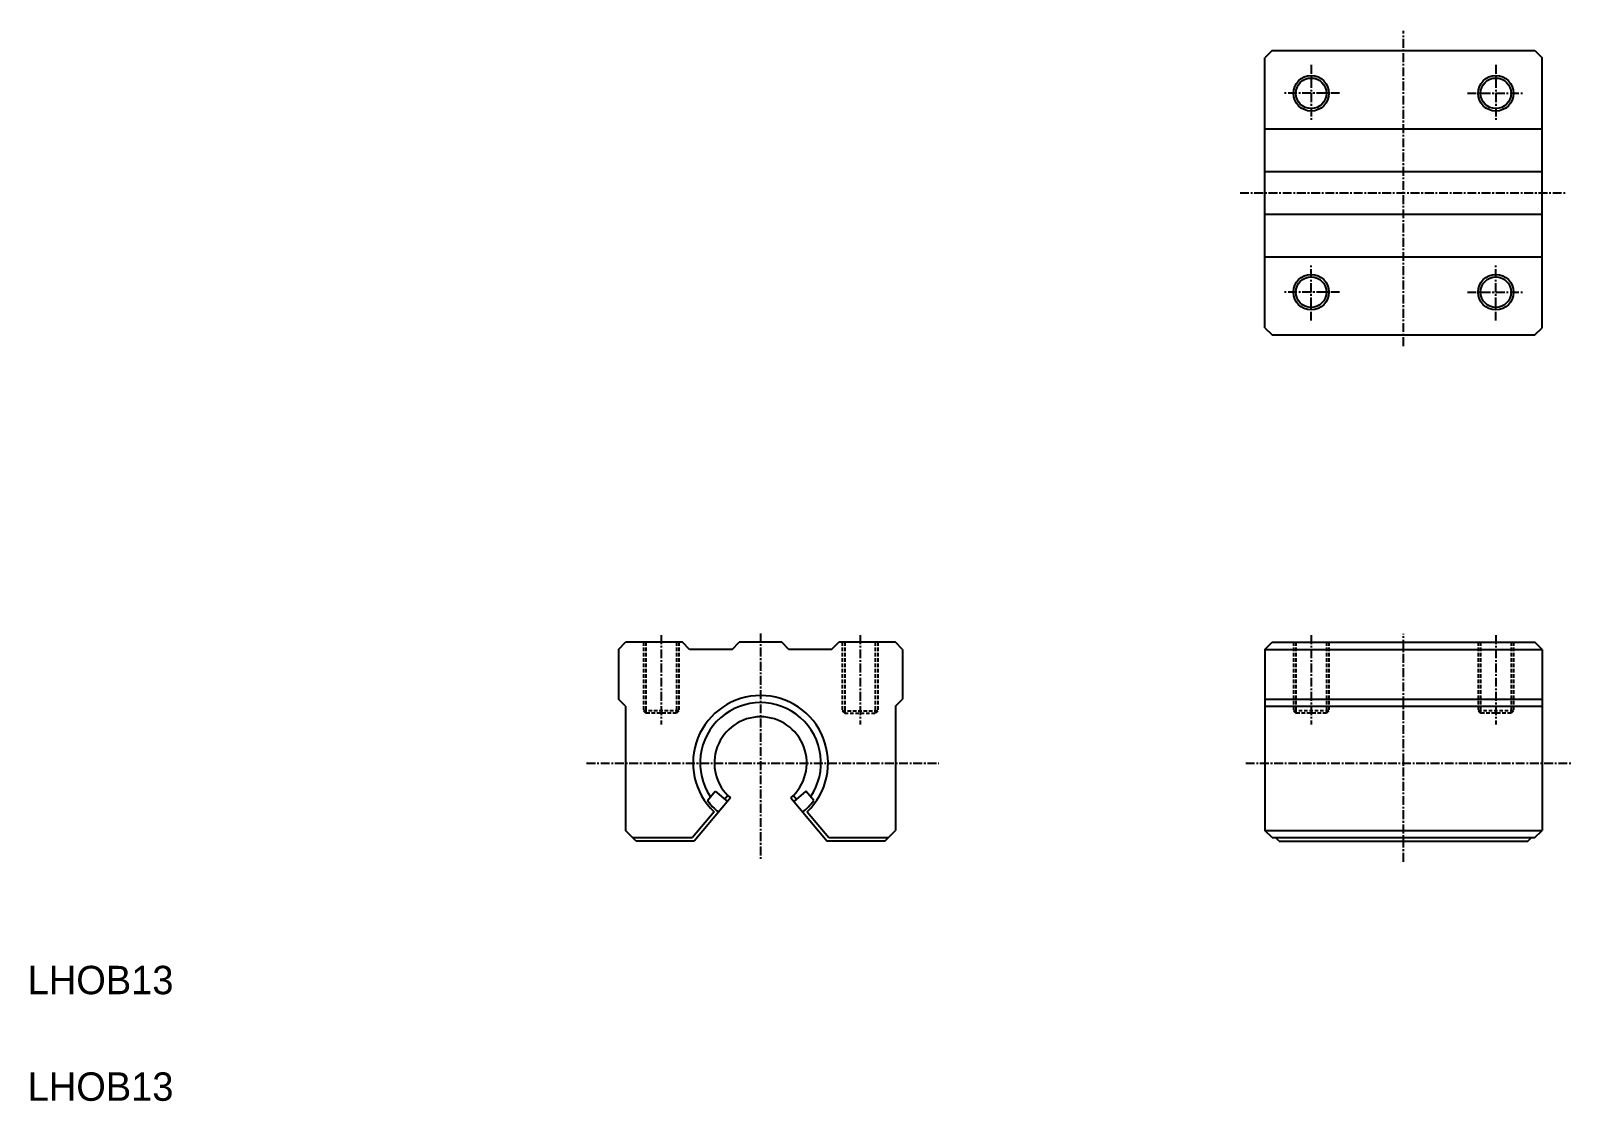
# Model space of a CAD drawing. Extents: x 10 to 227, y 10 to 161.
import ezdxf

# ---------------------------------------------------------------- set-up
doc = ezdxf.new("R2010")
doc.units = 0
doc.linetypes.add('CENTER', pattern=[2, 1.25, -0.25, 0.25, -0.25])
doc.linetypes.add('DASHED', pattern=[0.75, 0.5, -0.25])
doc.layers.get('0').update_dxf_attribs({"linetype": 'CONTINUOUS'})
doc.layers.add('CENTER', color=1, linetype='CENTER')

msp = doc.modelspace()

# ---------------------------------------------------------------- linework, layer by layer
at = {"color": 7, "linetype": 'CONTINUOUS'}
for p, q in [((185.14, 157.83), (184.14, 156.83)), ((184.14, 118.83), (184.14, 156.83)), ((185.14, 157.83), (222.14, 157.83)), ((222.14, 157.83), (223.14, 156.83)), ((223.14, 118.83), (223.14, 156.83)), ((184.14, 146.83), (223.14, 146.83)), ((184.14, 140.83), (223.14, 140.83)), ((184.14, 134.83), (223.14, 134.83)), ((184.14, 128.83), (223.14, 128.83)), ((184.14, 118.83), (185.14, 117.83)), ((185.14, 117.83), (222.14, 117.83)), ((222.14, 117.83), (223.14, 118.83)), ((93.15, 73.55), (94.15, 74.55)), ((102.15, 74.55), (94.15, 74.55)), ((103.15, 73.55), (102.15, 74.55)), ((109.15, 73.55), (110.15, 74.55)), ((116.15, 74.55), (110.15, 74.55)), ((117.15, 73.55), (116.15, 74.55)), ((123.15, 73.55), (124.15, 74.55)), ((132.15, 74.55), (124.15, 74.55)), ((133.15, 73.55), (132.15, 74.55)), ((184.14, 73.55), (185.14, 74.55)), ((185.14, 74.55), (222.14, 74.55)), ((223.14, 73.55), (222.14, 74.55)), ((93.15, 73.55), (93.15, 66.55)), ((109.15, 73.55), (103.15, 73.55)), ((123.15, 73.55), (117.15, 73.55)), ((133.15, 73.55), (133.15, 66.55)), ((184.14, 73.55), (223.14, 73.55)), ((184.14, 73.55), (184.14, 48.05)), ((223.14, 73.55), (223.14, 48.05)), ((94.15, 65.55), (93.15, 66.55)), ((94.15, 65.55), (94.15, 48.05)), ((132.15, 65.55), (133.15, 66.55)), ((132.15, 65.55), (132.15, 48.05)), ((184.14, 66.55), (223.14, 66.55)), ((184.14, 65.55), (223.14, 65.55)), ((108.9, 52.63), (103.8, 46.55)), ((105.68, 52.27), (106.77, 53.57)), ((106.77, 53.57), (108.48, 52.13)), ((108.54, 52.97), (108.1, 52.45)), ((117.4, 52.63), (122.51, 46.55)), ((117.77, 52.97), (118.21, 52.45)), ((119.54, 53.57), (117.83, 52.13)), ((120.63, 52.27), (119.54, 53.57)), ((106.6, 50.67), (103.57, 47.05)), ((119.7, 50.67), (122.74, 47.05)), ((95.65, 46.55), (94.15, 48.05)), ((130.65, 46.55), (132.15, 48.05)), ((184.14, 48.05), (223.14, 48.05)), ((185.14, 47.05), (184.14, 48.05)), ((222.14, 47.05), (223.14, 48.05)), ((95.15, 47.05), (103.57, 47.05)), ((103.8, 46.55), (95.65, 46.55)), ((130.65, 46.55), (122.51, 46.55)), ((122.74, 47.05), (131.15, 47.05)), ((185.14, 47.05), (222.14, 47.05)), ((186.14, 46.55), (185.64, 47.05)), ((186.14, 46.55), (221.14, 46.55)), ((191.89, 46.55), (191.89, 46.55)), ((206.14, 46.55), (206.14, 46.55)), ((221.14, 46.55), (221.64, 47.05))]:
    msp.add_line(p, q, dxfattribs=at)
at = {"color": 3, "linetype": 'DASHED'}
for p, q in [((96.65, 74.55), (96.65, 64.9)), ((97, 74.55), (97, 64.55)), ((101.3, 74.55), (101.3, 64.55)), ((101.65, 74.55), (101.65, 64.9)), ((124.65, 74.55), (124.65, 64.9)), ((125, 74.55), (125, 64.55)), ((129.3, 74.55), (129.3, 64.55)), ((129.65, 74.55), (129.65, 64.9)), ((188.14, 74.55), (188.14, 64.9)), ((188.49, 74.55), (188.49, 64.55)), ((192.79, 74.55), (192.79, 64.55)), ((193.14, 74.55), (193.14, 64.9)), ((214.14, 74.55), (214.14, 64.9)), ((214.49, 74.55), (214.49, 64.55)), ((218.79, 74.55), (218.79, 64.55)), ((219.14, 74.55), (219.14, 64.9)), ((96.65, 64.9), (97, 64.55)), ((101.65, 64.9), (96.65, 64.9)), ((101.3, 64.55), (97, 64.55)), ((101.65, 64.9), (101.3, 64.55)), ((124.65, 64.9), (129.65, 64.9)), ((124.65, 64.9), (125, 64.55)), ((125, 64.55), (129.3, 64.55)), ((129.65, 64.9), (129.3, 64.55)), ((188.14, 64.9), (188.49, 64.55)), ((193.14, 64.9), (188.14, 64.9)), ((192.79, 64.55), (188.49, 64.55)), ((193.14, 64.9), (192.79, 64.55)), ((219.14, 64.9), (214.14, 64.9)), ((214.14, 64.9), (214.49, 64.55)), ((218.79, 64.55), (214.49, 64.55)), ((219.14, 64.9), (218.79, 64.55))]:
    msp.add_line(p, q, dxfattribs=at)
at = {"color": 3}
for centre in [(190.64, 151.83), (216.64, 151.83), (190.64, 123.83), (216.64, 123.83)]:
    msp.add_circle(centre, 2.5, dxfattribs=at)
at = {"color": 7, "linetype": 'CONTINUOUS'}
for centre in [(190.64, 151.83), (216.64, 151.83), (190.64, 123.83), (216.64, 123.83)]:
    msp.add_circle(centre, 2.15, dxfattribs=at)
for centre, radius, start, end in [((113.15, 57.55), 9.5, 313.5873, 226.4127), ((113.15, 57.55), 8.5, 325.9368, 214.0632), ((113.15, 57.55), 6.5, 310.8322, 229.1678), ((112, 56.74), 7.74, 215.2872, 232.0207), ((114.31, 56.74), 7.74, 307.9793, 324.7128)]:
    msp.add_arc(centre, radius, start, end, dxfattribs=at)
at = {"layer": 'CENTER', "color": 1, "linetype": 'CENTER'}
for p, q in [((203.64, 116.23), (203.64, 160.63)), ((190.64, 155.83), (190.64, 147.83)), ((216.64, 155.83), (216.64, 147.83)), ((194.64, 151.83), (186.64, 151.83)), ((212.64, 151.83), (220.64, 151.83)), ((180.64, 137.83), (226.56, 137.83)), ((190.64, 119.83), (190.64, 127.83)), ((216.64, 119.83), (216.64, 127.83)), ((194.64, 123.83), (186.64, 123.83)), ((212.64, 123.83), (220.64, 123.83)), ((99.15, 75.55), (99.15, 62.99)), ((113.15, 75.8), (113.15, 43.88)), ((127.15, 75.55), (127.15, 62.99)), ((190.64, 75.55), (190.64, 62.99)), ((203.64, 43.65), (203.64, 75.74)), ((216.64, 75.55), (216.64, 62.99)), ((88.65, 57.55), (138.25, 57.55)), ((181.44, 57.55), (227.24, 57.55))]:
    msp.add_line(p, q, dxfattribs=at)

# ---------------------------------------------------------------- texts
at = {"color": 7, "linetype": 'CONTINUOUS'}
for p in [(10, 25), (10, 10)]:
    msp.add_text('LHOB13', height=4, dxfattribs=at).set_placement(p)

doc.saveas('drawing.dxf')
